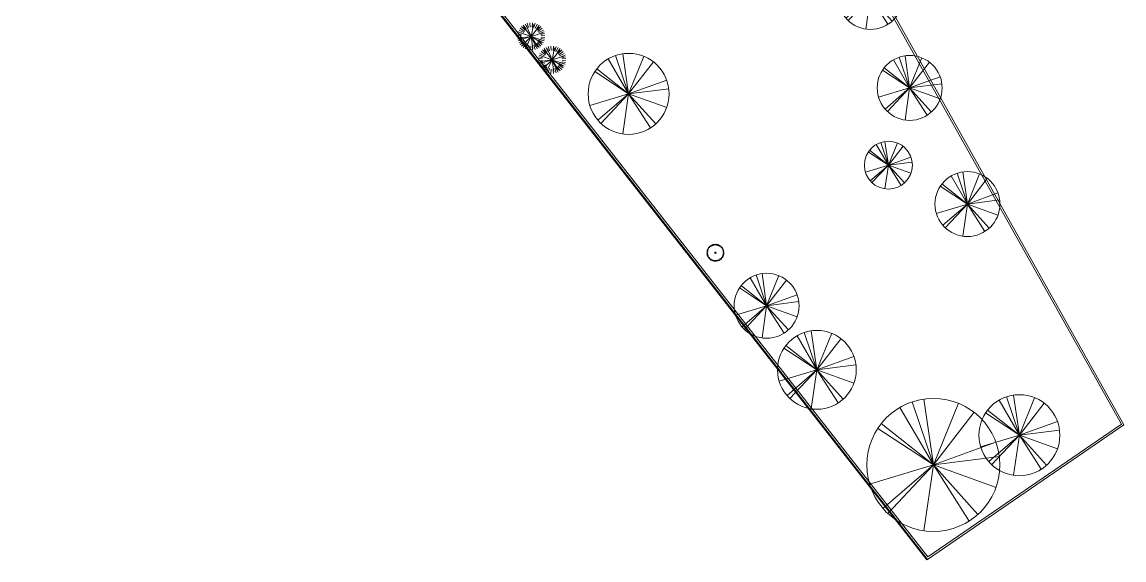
# Model space of a CAD drawing. Header units: millimetres. Extents: x 0 to 57242, y -59538 to 11130.
# Drawn here: x 0 to 57242, y -59538 to -31600 of the extents above; entities that cross this region are included whole.
import ezdxf

# ---------------------------------------------------------------- set-up
doc = ezdxf.new("R2010")
doc.units = ezdxf.units.MM
for name, color, linetype, lineweight in [('A-WALL', 113, 'Continuous', 9), ('GFdwg_dwg', 8, 'Continuous', 9), ('L-PLNT', 71, 'Continuous', 9)]:
    doc.layers.add(name, color=color, linetype=linetype, lineweight=lineweight)

# ---------------------------------------------------------------- blocks, each defined once
blk = doc.blocks.new('GFdwg_dwg_rge-311280-Level 0')
at = {"color": 1, "lineweight": 9}
for p, q in [((-7961, 10254), (-6870, 10800)), ((-7961, 10254), (-6870, 10800)), ((-390, 8955), (-390, 10755)), ((-290, 10720), (-290, 8990)), ((4810, 8889), (4810, 10678)), ((5130, 10643), (5130, 8913)), ((4810, 7018), (4810, 8806)), ((5130, 8783), (5130, 7053)), ((7565, 6990), (8430, 6990)), ((-7961, 6638), (-6870, 6092)), ((-3210, 6710), (-3210, 4564)), ((4810, 5795), (4810, 6645)), ((5130, 6645), (5130, 5830)), ((8465, 6670), (7565, 6670)), ((610, 4514), (610, 5329)), ((710, 5500), (1910, 5500)), ((710, 5329), (710, 4479)), ((1910, 5400), (730, 5400)), ((7565, 4610), (8430, 4610)), ((-3210, 4130), (-3210, 4120)), ((-265, 4120), (-1080, 4120)), ((8465, 4510), (7565, 4510)), ((19380, 4018), (19380, 4293)), ((-1115, 3800), (-265, 3800)), ((8810, 2790), (8810, 3690)), ((9130, 3655), (9130, 2790)), ((19380, 3790), (19380, 3995)), ((19380, 1912), (19380, 3725)), ((19730, 3725), (19730, 3718)), ((19730, 3683), (19730, 1953)), ((19380, 1759), (19380, 1847)), ((19730, 1918), (19730, 1912)), ((24530, 1200), (24521, 1200)), ((7280, -1235), (7280, 0)), ((7630, 0), (7630, -1014)), ((9030, -949), (9030, -84)), ((9130, -49), (9130, -949)), ((7630, -1000), (9010, -1000)), ((7630, -1014), (7630, -1000)), ((9150, -1000), (9780, -1000)), ((9807, -1000), (13501, -1000)), ((14256, -1000), (17445, -1000)), ((17668, -1000), (18690, -1000)), ((18717, -1000), (19395, -1000))]:
    blk.add_line(p, q, dxfattribs=at)
at = {"color": 1, "lineweight": 9, "flags": 128}
for points in [[(-290, 7090), (-290, 6680), (-390, 6680), (-390, 7090)], [(-2660, 6780), (-1290, 6780), (-1290, 6680), (-3210, 6680), (-3210, 6710)], [(710, 6780), (1010, 6780), (1010, 6680), (710, 6680)], [(19380, 4393), (19380, 4650), (9130, 4650)], [(19380, 4393), (19380, 4650), (19730, 4650), (19730, 3790)], [(19730, 1847), (19730, -1000), (19715, -1000)], [(24321, 1200), (19730, 1200), (19730, 1000), (24321, 1000)], [(24521, 1000), (24530, 1000), (24530, 1200)], [(24521, 1000), (24530, 1000), (24530, -1000), (24330, -1000), (24330, 1000)], [(-2120, 10), (-2120, 0), (-1580, 0), (-1580, 10)], [(19395, -1000), (19380, -1000), (19380, -241)], [(19715, -1000), (24530, -1000), (24530, -1234)], [(7630, -1334), (7630, -1350), (7280, -1350), (7280, -1335)], [(24530, -1334), (24530, -1350), (7630, -1350), (7630, -1334)]]:
    blk.add_lwpolyline(points, dxfattribs=at)
blk = doc.blocks.new('GFdwg_dwg-311279-Level 0')
at = {"color": 1, "lineweight": 9}
for p, q in [((130, 66), (4474, 2266)), ((0, 0), (38, 19)), ((20067, -25140), (0, 0))]:
    blk.add_line(p, q, dxfattribs=at)
at = {"color": 1, "lineweight": 9, "flags": 128}
blk.add_lwpolyline([(47041, -59513), (47005, -59538), (21475, -26908)], dxfattribs=at)
at = {"rotation": 308.5192572358332}
blk.add_blockref('GFdwg_dwg_rge-311280-Level 0', (10153, -10544), dxfattribs=at)
blk = doc.blocks.new('M_RPC Tree - Deciduous - American Beech - 6_0 Meters-1226432-Level 0')
at = {"layer": 'L-PLNT'}
for q in [(-848, 1458), (-539, 1598), (-239, 1669), (634, 1563), (1032, 1334), (-1409, 927), (-1323, 1046), (1585, 575), (-1615, -485), (-1277, -1101), (-1155, -1229), (-240, -1669), (1673, 215), (910, -1420), (1129, -1253), (1587, -570)]:
    blk.add_line((0, 0), q, dxfattribs=at)
for start, end in [(360, 180), (180, 360)]:
    blk.add_arc((0, 0), 1687, start, end, dxfattribs=at)
blk = doc.blocks.new('M_RPC Tree - Deciduous - Scarlet Oak - 12_5 Meters-1226654-Level 0')
at = {"layer": 'L-PLNT'}
for q in [(-1739, 2989), (-1106, 3277), (-490, 3423), (1300, 3205), (2116, 2735), (-2889, 1901), (-2712, 2146), (3251, 1179), (-3312, -995), (-2619, -2258), (-2369, -2519), (-491, -3423), (3430, 442), (1867, -2911), (2316, -2568), (3255, -1169)]:
    blk.add_line((0, 0), q, dxfattribs=at)
for start, end in [(360, 180), (180, 360)]:
    blk.add_arc((0, 0), 3458, start, end, dxfattribs=at)
blk = doc.blocks.new('M_RPC Tree - Fall - Honey Locust - 7_6 Meters-1226074-Level 0')
at = {"layer": 'L-PLNT'}
for q in [(-1058, 1817), (-673, 1992), (-298, 2081), (791, 1948), (-1756, 1156), (-1649, 1305), (1287, 1663), (1977, 717), (-2014, -605), (-1592, -1373), (-1441, -1532), (-299, -2081), (2085, 269), (1135, -1770), (1408, -1562), (1979, -711)]:
    blk.add_line((0, 0), q, dxfattribs=at)
for start, end in [(360, 180), (180, 360)]:
    blk.add_arc((0, 0), 2103, start, end, dxfattribs=at)
blk = doc.blocks.new('M_RPC Tree - Deciduous - Hawthorn - 7_4 Meters-1226388-Level 0')
at = {"layer": 'L-PLNT'}
for q in [(-1030, 1769), (-655, 1940), (-290, 2027), (770, 1897), (-1606, 1270), (1253, 1619), (-1710, 1125), (1925, 698), (-1961, -589), (-1551, -1337), (-1403, -1491), (-291, -2027), (2031, 262), (1105, -1723), (1371, -1521), (1927, -692)]:
    blk.add_line((0, 0), q, dxfattribs=at)
for start, end in [(360, 180), (180, 360)]:
    blk.add_arc((0, 0), 2047, start, end, dxfattribs=at)
blk = doc.blocks.new('M_RPC Tree - Deciduous - Siberian Crab Apple - 6_1 Meters-1226744-Level 0')
at = {"layer": 'L-PLNT'}
for q in [(-848, 1458), (-539, 1598), (-239, 1669), (634, 1563), (1032, 1334), (-1409, 927), (-1323, 1046), (1585, 575), (-1615, -485), (-1277, -1101), (-1155, -1229), (-240, -1669), (1673, 215), (910, -1420), (1129, -1253), (1587, -570)]:
    blk.add_line((0, 0), q, dxfattribs=at)
for start, end in [(360, 180), (180, 360)]:
    blk.add_arc((0, 0), 1687, start, end, dxfattribs=at)
blk = doc.blocks.new('M_RPC Tree - Conifer - Chinese Juniper - 2_14 Meters-1226797-Level 0')
at = {"layer": 'L-PLNT'}
for p, q in [((-400, 36), (-452, 0)), ((-452, 0), (-400, -36)), ((-446, 71), (-396, 75)), ((-446, 71), (-400, 36)), ((-439, 105), (-382, 115)), ((-396, 75), (-439, 105)), ((-421, 164), (-371, 160)), ((-382, 115), (-421, 164)), ((-400, 211), (-351, 215)), ((-371, 160), (-400, 211)), ((-364, 267), (-310, 249)), ((-351, 215), (-364, 267)), ((-326, 312), (-281, 288)), ((-310, 249), (-326, 312)), ((-294, 343), (-229, 316)), ((-281, 288), (-294, 343)), ((-246, 379), (-206, 349)), ((-229, 316), (-246, 379)), ((-206, 402), (-153, 361)), ((-206, 349), (-206, 402)), ((-158, 423), (-100, 378)), ((-153, 361), (-158, 423)), ((-100, 378), (-91, 443)), ((-91, 443), (-64, 396)), ((-64, 396), (-42, 450)), ((-42, 450), (-27, 389)), ((-27, 389), (-1, 452)), ((26, 389), (1, 452)), ((42, 450), (26, 389)), ((64, 396), (42, 450)), ((91, 443), (64, 396)), ((100, 378), (91, 443)), ((158, 423), (100, 378)), ((153, 361), (158, 423)), ((206, 402), (153, 361)), ((206, 349), (206, 402)), ((246, 379), (206, 349)), ((229, 316), (246, 379)), ((294, 343), (229, 316)), ((281, 288), (294, 343)), ((326, 312), (281, 288)), ((310, 249), (326, 312)), ((364, 267), (310, 249)), ((351, 215), (364, 267)), ((400, 211), (351, 215)), ((371, 160), (400, 211)), ((421, 164), (371, 160)), ((382, 115), (421, 164)), ((439, 105), (382, 115)), ((396, 75), (439, 105)), ((446, 71), (396, 75)), ((446, 71), (400, 36)), ((452, 0), (400, 36)), ((-446, -71), (-400, -36)), ((-446, -71), (-396, -75)), ((-396, -75), (-439, -105)), ((-439, -105), (-382, -115)), ((-382, -115), (-421, -164)), ((-421, -164), (-371, -160)), ((-371, -160), (-400, -211)), ((-400, -211), (-351, -215)), ((-351, -215), (-364, -267)), ((-364, -267), (-310, -249)), ((-310, -249), (-326, -312)), ((-326, -312), (-281, -288)), ((-281, -288), (-294, -343)), ((-294, -343), (-229, -316)), ((-229, -316), (-246, -379)), ((-246, -379), (-206, -349)), ((-206, -349), (-206, -402)), ((-206, -402), (-153, -361)), ((-153, -361), (-158, -423)), ((-158, -423), (-100, -378)), ((-100, -378), (-91, -443)), ((-91, -443), (-64, -396)), ((-64, -396), (-42, -450)), ((-42, -450), (-27, -389)), ((-27, -389), (-1, -452)), ((26, -389), (1, -452)), ((42, -450), (26, -389)), ((64, -396), (42, -450)), ((91, -443), (64, -396)), ((100, -378), (91, -443)), ((158, -423), (100, -378)), ((153, -361), (158, -423)), ((206, -402), (153, -361)), ((206, -349), (206, -402)), ((246, -379), (206, -349)), ((229, -316), (246, -379)), ((294, -343), (229, -316)), ((281, -288), (294, -343)), ((326, -312), (281, -288)), ((310, -249), (326, -312)), ((364, -267), (310, -249)), ((400, -211), (351, -215)), ((351, -215), (364, -267)), ((371, -160), (400, -211)), ((421, -164), (371, -160)), ((439, -105), (382, -115)), ((382, -115), (421, -164)), ((446, -71), (396, -75)), ((396, -75), (439, -105)), ((452, 0), (400, -36)), ((446, -71), (400, -36))]:
    blk.add_line(p, q, dxfattribs=at)
for start, end in [(360, 180), (180, 360)]:
    blk.add_arc((0, 0), 33.5, start, end, dxfattribs=at)
blk = doc.blocks.new('M_RPC Tree - Deciduous - Blue Berry Elder - 4_5 Meters-1226288-Level 0')
at = {"layer": 'L-PLNT'}
for q in [(-398, 1180), (-177, 1232), (468, 1154), (-1040, 684), (-976, 772), (-626, 1076), (762, 985), (-1192, -358), (-943, -813), (-853, -907), (-177, -1232), (1170, 424), (1235, 159), (672, -1048), (834, -925), (1172, -421)]:
    blk.add_line((0, 0), q, dxfattribs=at)
for start, end in [(360, 180), (180, 360)]:
    blk.add_arc((0, 0), 1245, start, end, dxfattribs=at)
blk = doc.blocks.new('M_RPC Shrub - Holly _2_ - 1_26 Meters-1230134-Level 0')
at = {"layer": 'L-PLNT'}
for p, q in [((-415, 578), (-268, 369)), ((-307, 642), (-200, 417)), ((0, 0), (-266, 578)), ((-202, 682), (-142, 458)), ((-75, 707), (-51, 482)), ((0, 0), (125, 624)), ((75, 707), (51, 482)), ((202, 682), (142, 458)), ((307, 642), (200, 417)), ((415, 578), (268, 369)), ((-709, 61), (-515, 43)), ((-696, 144), (-502, 105)), ((-672, 233), (-481, 163)), ((-632, 326), (-388, 198)), ((0, 0), (-630, -91)), ((-573, 422), (-344, 262)), ((-556, 192), (9, 3)), ((0, 0), (-539, -166)), ((-497, 509), (-322, 332)), ((0, 0), (-454, -446)), ((0, 0), (-393, 500)), ((0, 0), (-272, -575)), ((0, 0), (401, 494)), ((0, 0), (608, 187)), ((0, 0), (249, -543)), ((0, 0), (91, -630)), ((0, 0), (336, -540)), ((0, 0), (541, -335)), ((497, 509), (322, 332)), ((573, 422), (344, 262)), ((632, 326), (388, 198)), ((672, 233), (481, 163)), ((696, 144), (502, 105)), ((709, 61), (515, 43)), ((-709, -61), (-515, -43)), ((-696, -144), (-502, -105)), ((-672, -233), (-481, -163)), ((-632, -326), (-388, -198)), ((-573, -422), (-344, -262)), ((-497, -509), (-322, -332)), ((-415, -578), (-268, -369)), ((-307, -642), (-200, -417)), ((-254, -530), (-165, -345)), ((-202, -682), (-142, -458)), ((-75, -707), (-51, -482)), ((75, -707), (51, -482)), ((94, -31), (420, -141)), ((202, -682), (142, -458)), ((307, -642), (200, -417)), ((415, -578), (268, -369)), ((497, -509), (322, -332)), ((573, -422), (344, -262)), ((632, -326), (388, -198)), ((603, -204), (398, -135)), ((672, -233), (481, -163)), ((696, -144), (502, -105)), ((709, -61), (515, -43))]:
    blk.add_line(p, q, dxfattribs=at)
for start, end in [(360, 180), (180, 360)]:
    blk.add_arc((0, 0), 50.8, start, end, dxfattribs=at)
blk = doc.blocks.new('M_RPC Tree - Fall - Service Berry - 7_6 Meters-1223910-Level 0')
at = {"layer": 'L-PLNT'}
for q in [(-1058, 1817), (-673, 1992), (-298, 2081), (791, 1948), (-1756, 1156), (-1649, 1305), (1287, 1663), (1977, 717), (-2014, -605), (-1592, -1373), (-1441, -1532), (-299, -2081), (2085, 269), (1135, -1770), (1408, -1562), (1979, -711)]:
    blk.add_line((0, 0), q, dxfattribs=at)
for start, end in [(360, 180), (180, 360)]:
    blk.add_arc((0, 0), 2103, start, end, dxfattribs=at)

msp = doc.modelspace()

# ---------------------------------------------------------------- linework, layer by layer
at = {"layer": 'A-WALL'}
for p, q in [((57110, -52494), (36072, -14935)), ((36162, -14891), (57242, -52524)), ((47041, -59513), (24380, -30559)), ((24459, -30498), (47062, -59378)), ((57242, -52524), (47041, -59513)), ((47062, -59378), (57110, -52494))]:
    msp.add_line(p, q, dxfattribs=at)

# ---------------------------------------------------------------- block references
at = {"layer": 'GFdwg_dwg', "color": 1}
msp.add_blockref('GFdwg_dwg-311279-Level 0', (0, 0), dxfattribs=at)
at = {"layer": 'L-PLNT'}
for name, p in [('M_RPC Tree - Deciduous - American Beech - 6_0 Meters-1226432-Level 0', (44072, -30298)), ('M_RPC Shrub - Holly _2_ - 1_26 Meters-1230134-Level 0', (26450, -32347)), ('M_RPC Shrub - Holly _2_ - 1_26 Meters-1230134-Level 0', (27537, -33558)), ('M_RPC Tree - Fall - Service Berry - 7_6 Meters-1223910-Level 0', (31510, -35331)), ('M_RPC Tree - Deciduous - American Beech - 6_0 Meters-1226432-Level 0', (46110, -35022)), ('M_RPC Tree - Deciduous - Blue Berry Elder - 4_5 Meters-1226288-Level 0', (45004, -39034)), ('M_RPC Tree - Deciduous - American Beech - 6_0 Meters-1226432-Level 0', (49110, -41053)), ('M_RPC Tree - Conifer - Chinese Juniper - 2_14 Meters-1226797-Level 0', (36017, -43582)), ('M_RPC Tree - Deciduous - Siberian Crab Apple - 6_1 Meters-1226744-Level 0', (38680, -46335)), ('M_RPC Tree - Deciduous - Hawthorn - 7_4 Meters-1226388-Level 0', (41291, -49663)), ('M_RPC Tree - Fall - Honey Locust - 7_6 Meters-1226074-Level 0', (51810, -53060)), ('M_RPC Tree - Deciduous - Scarlet Oak - 12_5 Meters-1226654-Level 0', (47342, -54604))]:
    msp.add_blockref(name, p, dxfattribs=at)

doc.saveas('drawing.dxf')
